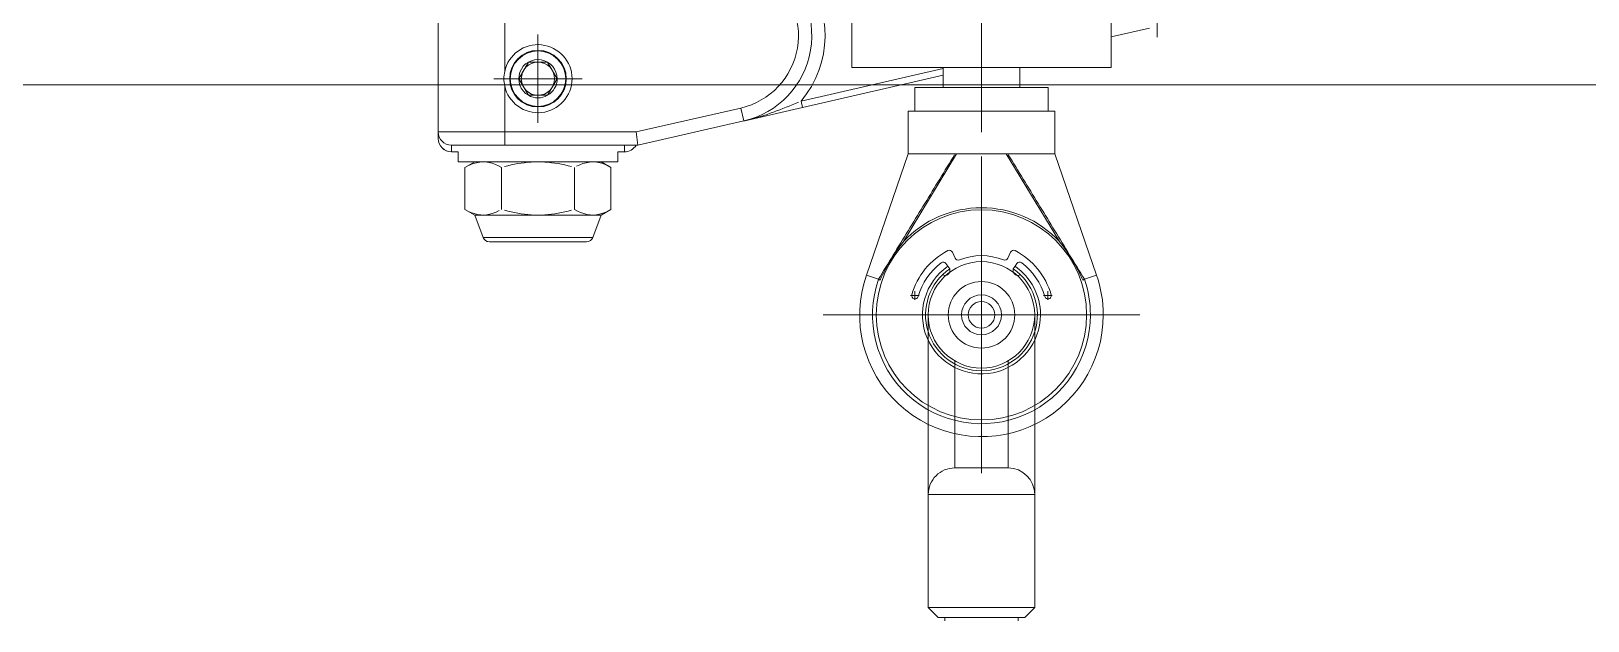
# Model space of a CAD drawing. Header units: metres. Extents: x -0.64 to 0.89, y -0.01 to 0.61.
# Drawn here: x 0.274599 to 0.279276, y 0.569433 to 0.571206 of the extents above; entities that cross this region are included whole.
import ezdxf
from ezdxf.xclip import XClip

# ---------------------------------------------------------------- set-up
doc = ezdxf.new("R2010")
doc.units = ezdxf.units.M
doc.header["$MEASUREMENT"] = 0
doc.header["$XCLIPFRAME"] = 0
doc.linetypes.add('DASHDOT', pattern=[1, 0.5, -0.25, 0, -0.25])
for name, color, linetype in [('011_Stift 1.Grau', 7, 'Continuous'), ('015 Innenwände', 7, 'Continuous'), ('250 Abbildungen _ Grafiken', 7, 'Continuous')]:
    doc.layers.add(name, color=color, linetype=linetype)

# ---------------------------------------------------------------- blocks, each defined once
blk = doc.blocks.new('Zeichnung_4_3', base_point=(-3.231419911170223, 0.5250452324629931))
at = {"layer": '015 Innenwände', "color": 7, "linetype": 'Continuous', "lineweight": 13, "ltscale": 1000}
blk.add_line((0.2662239067846245, 0.5710444258415559), (0.2851419091775196, 0.5710444258415559), dxfattribs=at)
at = {"layer": '250 Abbildungen _ Grafiken', "color": 7, "linetype": 'DASHDOT', "lineweight": 13, "ltscale": 1000}
for p, q in [((0.2774538890967949, 0.5739443411744033), (0.2774538890967949, 0.5709023418413857)), ((0.2779813232550293, 0.5713962696932617), (0.2779813232550293, 0.5711882699750636)), ((0.2761213852555242, 0.5711963585105091), (0.2761213852555242, 0.570930325410533)), ((0.2762544007426298, 0.5710633430234036), (0.2759883676426537, 0.5710633430234036)), ((0.2774538933483247, 0.5708291411270443), (0.2774538933483247, 0.5698775403436664)), ((0.2774538975998545, 0.5705613415164361), (0.2774538975998545, 0.5701453420800395)), ((0.2772671172668909, 0.5704112518856514), (0.2772411170363955, 0.5704112518856514)), ((0.2772541182145256, 0.5704242509380166), (0.2772541182145256, 0.5703982507075213)), ((0.2776666696602539, 0.5704112518856514), (0.2776406694297585, 0.5704112518856514)), ((0.2776536706078886, 0.5704242509380166), (0.2776536706078886, 0.5703982507075213)), ((0.2779296926771312, 0.5703533417982378), (0.2769780940195182, 0.5703533417982378)), ((0.2776618973180527, 0.5703533417982378), (0.2772458978816562, 0.5703533417982378))]:
    blk.add_line(p, q, dxfattribs=at)
at = {"layer": '250 Abbildungen _ Grafiken', "color": 7, "linetype": 'Continuous', "lineweight": 13, "ltscale": 1000}
for p, q in [((0.2758213845582065, 0.5709033430766537), (0.2758213845582065, 0.5727033430090304)), ((0.276021385023085, 0.5710850109450322), (0.276021385023085, 0.5727033430090304)), ((0.2770638941424236, 0.5710973403814538), (0.2770638941424236, 0.5718420489701465)), ((0.2778438925542258, 0.5710973403814538), (0.2778438925542258, 0.5718420383413219)), ((0.2779588943095664, 0.5712154797657871), (0.2778438925542258, 0.5711891415386726)), ((0.2760925173681784, 0.5711133431396231), (0.2760636494808325, 0.5710633430234036)), ((0.2760925173681784, 0.5711133431396231), (0.2761502510171052, 0.5711133431396231)), ((0.2761791189044511, 0.5710633430234036), (0.2761502510171052, 0.5711133431396231)), ((0.2774538933483247, 0.5710973403814538), (0.2770638941424236, 0.5710973403814538)), ((0.277338893718749, 0.5710973403814538), (0.277338893718749, 0.5710373406671432)), ((0.2778438925542258, 0.5710973403814538), (0.2774538933483247, 0.5710973403814538)), ((0.2775688929779003, 0.5710973403814538), (0.2775688929779003, 0.5710373406671432)), ((0.2760636494808325, 0.5710633430234036), (0.2760925173681784, 0.5710133429071839)), ((0.2761791189044511, 0.5710633430234036), (0.2761502510171052, 0.5710133429071839)), ((0.277338893718749, 0.5710939986790305), (0.2769116766209737, 0.5709961518464353)), ((0.277338893718749, 0.571073480796213), (0.2769161407272643, 0.5709766564565347)), ((0.276021385023085, 0.5709033430766537), (0.276021385023085, 0.571041675101775)), ((0.2761502510171052, 0.5710133429071839), (0.2760925173681784, 0.5710133429071839)), ((0.2772538928834462, 0.5710373406671432), (0.2776538938132032, 0.5710373406671432)), ((0.2772538928834462, 0.5710373406671432), (0.2772538928834462, 0.5709653410099705)), ((0.2776538938132032, 0.5710373406671432), (0.2776538938132032, 0.5709653410099705)), ((0.276730716632307, 0.5709752258167569), (0.2764168623251341, 0.5709033430766537)), ((0.2767396469706531, 0.5709362350369558), (0.276730716632307, 0.5709752258167569)), ((0.2767430333141393, 0.5709370109411445), (0.2769161407272643, 0.5709766564565347)), ((0.2769116766209737, 0.5709961518464353), (0.2769161407272643, 0.5709766564565347)), ((0.2772338936872643, 0.5709653410099705), (0.2776738930093851, 0.5709653410099705)), ((0.2772338936872643, 0.5709653410099705), (0.2772338936872643, 0.5708373402022647)), ((0.2776738930093851, 0.5709653410099705), (0.2776738930093851, 0.5708373402022647)), ((0.2767396469706531, 0.5709362350369558), (0.276421383827077, 0.570863342558525)), ((0.2767396469885917, 0.5709362345834176), (0.2767410287816729, 0.5709365526404855)), ((0.2767430399518953, 0.5709370118198646), (0.2767409138981831, 0.5709365249833491)), ((0.2758213843213406, 0.5708886781374746), (0.2758213845582065, 0.5709032899325313)), ((0.2758213843213406, 0.5708833435013684), (0.2758213843213406, 0.5708886781374746)), ((0.276021385023085, 0.5709033430766537), (0.2758213845582065, 0.5709033430766537)), ((0.276021385023085, 0.570863342558525), (0.2758613850763352, 0.570863342558525)), ((0.2758613850763352, 0.5708488065781369), (0.2758613850763352, 0.570863342558525)), ((0.2764168623251341, 0.5709033430766537), (0.276021385023085, 0.5709033430766537)), ((0.276021385023085, 0.5709033430766537), (0.276021385023085, 0.570863342558525)), ((0.276421383827077, 0.570863342558525), (0.276021385023085, 0.570863342558525)), ((0.2763813842451293, 0.5708438214535339), (0.2763813833089483, 0.570863342558525)), ((0.276421383827077, 0.570863342558525), (0.2764168623251341, 0.5709033430766537)), ((0.2758613843412241, 0.5708433427723276), (0.2758613843412241, 0.5708488064750702)), ((0.2758613850763352, 0.5708433433623431), (0.2758813842725171, 0.5708433433623431)), ((0.2758813842725171, 0.5708133424423054), (0.2758813842725171, 0.5708433433623431)), ((0.2763613841127665, 0.5708133424423054), (0.2763613841127665, 0.5708433433623431)), ((0.2763613841127665, 0.5708433433623431), (0.2763813833089483, 0.5708433433623431)), ((0.2763813842451293, 0.5708433427723278), (0.2763813842451293, 0.5708438214535339)), ((0.2771079612488065, 0.5704728671812862), (0.2772338936872643, 0.5708373402022647)), ((0.2772338936872643, 0.5708373402022647), (0.2776738930093851, 0.5708373402022647)), ((0.2777998254478429, 0.5704728671812862), (0.2776738930093851, 0.5708373402022647)), ((0.2761213852555242, 0.5708133424423054), (0.2758813842725171, 0.5708133424423054)), ((0.2759313843887367, 0.5708133424423054), (0.2759019914374604, 0.5707963724611064)), ((0.2759019914374604, 0.5707963724611064), (0.2759019914374604, 0.5706703124767546)), ((0.2759313843887367, 0.5708133424423054), (0.2759568404234176, 0.5708133424423054)), ((0.2759568404234176, 0.5708133424423054), (0.2761213852555242, 0.5708133424423054)), ((0.2760116872836099, 0.5707963724611064), (0.2760116872836099, 0.5706703124767546)), ((0.2761213852555242, 0.5708133424423054), (0.2762859300876309, 0.5708133424423054)), ((0.2763613841127665, 0.5708133424423054), (0.2761213852555242, 0.5708133424423054)), ((0.2762310811016737, 0.5707963724611064), (0.2762310811016737, 0.5706703124767546)), ((0.2762859300876309, 0.5708133424423054), (0.2763113839965469, 0.5708133424423054)), ((0.2763113839965469, 0.5708133424423054), (0.2763407769478231, 0.5707963724611064)), ((0.2763407769478231, 0.5707963724611064), (0.2763407769478231, 0.5706703124767546)), ((0.2759019913997922, 0.5706703129903683), (0.2759037228074432, 0.5706693251341907)), ((0.2759313843887367, 0.5706533424955555), (0.2759019914374604, 0.5706703124767546)), ((0.2759313843887367, 0.5706533424955555), (0.2759568404234176, 0.5706533424955555)), ((0.2759565173071528, 0.5705863213797794), (0.2759313843887367, 0.5706533424955555)), ((0.2759568404234176, 0.5706533424955555), (0.276030294103782, 0.5706533424955555)), ((0.276030294103782, 0.5706533424955555), (0.2761213852555242, 0.5706533424955555)), ((0.2761213852555242, 0.5706533424955555), (0.2762859300876309, 0.5706533424955555)), ((0.2762859300876309, 0.5706533424955555), (0.2763113839965469, 0.5706533424955555)), ((0.2762862510781308, 0.5705863213797794), (0.2763113839965469, 0.5706533424955555)), ((0.2763113839965469, 0.5706533424955555), (0.2763407769478231, 0.5706703124767546)), ((0.27633963827987, 0.5706696605656137), (0.2763407775411402, 0.5706703129903685)), ((0.2759565173071528, 0.5705863213797794), (0.2760423429392369, 0.5705863213797794)), ((0.2760423429392369, 0.5705863213797794), (0.2762862510781308, 0.5705863213797794)), ((0.2759752452959243, 0.5705733435850632), (0.2760513221701757, 0.5705733435850632)), ((0.2760513221701757, 0.5705733435850632), (0.2762675252151242, 0.5705733435850632)), ((0.2773663543497309, 0.5705417568444098), (0.2773747915106202, 0.5705235964348666)), ((0.2775414344726834, 0.5705417568444098), (0.2775329951860293, 0.5705235964348666)), ((0.2773472224656284, 0.5705078253850714), (0.2773531129601671, 0.5704992946905265)), ((0.2773531131210336, 0.5704992943786319), (0.2773584357014651, 0.5704915865474801)), ((0.2775546740757608, 0.570499294378632), (0.2775493518499079, 0.5704915865474802)), ((0.277560564231021, 0.5705078253850714), (0.2775546737364823, 0.5704992946905265)), ((0.2771079612488065, 0.5704728671812862), (0.2771445392854457, 0.570460229508954)), ((0.2771445651912541, 0.5704602201196578), (0.2771445400052142, 0.570460228821924)), ((0.2771445400052142, 0.570460228821924), (0.2771493711529014, 0.570457974262356)), ((0.2777584160438935, 0.5704579742623562), (0.2777632472741418, 0.5704602288219243)), ((0.2777632220032014, 0.5704602183907654), (0.2777584160438935, 0.5704579742623562)), ((0.2777632474112037, 0.570460229508954), (0.2777998254478429, 0.5704728671812862)), ((0.2772938976531047, 0.5702733407619804), (0.2772938976531047, 0.5703533417982378)), ((0.2776138975466043, 0.5702733407619804), (0.2776138975466043, 0.5703533417982378)), ((0.2772938976531047, 0.569813340117913), (0.2772938976531047, 0.5702733407619804)), ((0.2776138975466043, 0.569813340117913), (0.2776138975466043, 0.5702733407619804)), ((0.2773738965635971, 0.5698933411541703), (0.2773738965635971, 0.5702146356384942)), ((0.2775338965103469, 0.5698933411541703), (0.2775338965103469, 0.5702146356384942)), ((0.2775338965103469, 0.5698933411541703), (0.2773738965635971, 0.5698933411541703)), ((0.2776138975466043, 0.569813340117913), (0.2772938976531047, 0.569813340117913)), ((0.2772938976531047, 0.5694733410282314), (0.2772938976531047, 0.569813340117913)), ((0.2776138975466043, 0.5694733410282314), (0.2776138975466043, 0.569813340117913)), ((0.2776138975466043, 0.5694733410282314), (0.2772938976531047, 0.5694733410282314)), ((0.2773238964473775, 0.5694433401081938), (0.2772938976531047, 0.5694733410282314)), ((0.2775838966265666, 0.5694433401081938), (0.2776138975466043, 0.5694733410282314)), ((0.2775838966265666, 0.5694433401081938), (0.2773238964473775, 0.5694433401081938)), ((0.2773438969122162, 0.569433341184992), (0.2773438969122162, 0.5694433410126736)), ((0.277563897021575, 0.5694333411849921), (0.277563897021575, 0.5694433410126737))]:
    blk.add_line(p, q, dxfattribs=at)
at = {"layer": '250 Abbildungen _ Grafiken', "color": 7, "linetype": 'Continuous', "lineweight": 13, "ltscale": 1000, "flags": 128}
for points in [[(0.2767410286911622, 0.5709365526734571), (0.2767509275993056, 0.5709389188390642), (0.2767607832701668, 0.5709414289488544), (0.2767706040816456, 0.5709440833938867), (0.2767804036661077, 0.5709468834562408), (0.2767901955640188, 0.5709498299196673), (0.2767999844070546, 0.5709529204987741), (0.2768097592391738, 0.5709561469589925), (0.2768192254634267, 0.5709593998742357), (0.2768286848750967, 0.5709627703725358), (0.27683814517848, 0.5709662540273563), (0.2768476149742236, 0.5709698461688648), (0.2768571024900863, 0.5709735414039463), (0.2768666143117042, 0.5709773331362156), (0.2768761541133471, 0.5709812130860304), (0.2768854220726893, 0.5709850460413753), (0.2768947128379633, 0.5709889407840502), (0.276904132798498, 0.570992931953848)], [(0.2771445400051844, 0.5704602288218507), (0.277150055581147, 0.5704692997001278), (0.2771554703045491, 0.5704782004617803), (0.2771610070115975, 0.5704872975046441), (0.2771665868785931, 0.570496461562788), (0.2771721676807748, 0.5705056235633624), (0.2771777488235099, 0.5705147828330938), (0.2771833298220954, 0.5705239388591613), (0.2771889102945795, 0.5705330912781627), (0.2771944899545788, 0.5705422398650775), (0.2772000686040972, 0.5705513845222328), (0.2772056461263488, 0.5705605252682674), (0.2772112224785714, 0.5705696622270964), (0.2772167976848512, 0.5705787956168762), (0.2772223718289388, 0.5705879257389685), (0.2772279450470707, 0.570597052966906), (0.2772335175207865, 0.5706061777353558), (0.2772390894697496, 0.570615300529085), (0.2772446611445671, 0.5706244218719247), (0.2772502328196067, 0.5706335423157354), (0.2772558047858178, 0.5706426624293706), (0.2772613773435517, 0.5706517827876424), (0.2772669507953776, 0.5706609039602857), (0.2772725254389057, 0.5706700265009228), (0.2772781015596042, 0.5706791509360284), (0.2772836794236189, 0.5706882777538936), (0.277289259270594, 0.5706974073935913), (0.2772948413064875, 0.5707065402339403), (0.2773004256963971, 0.5707156765824702), (0.2773060125573714, 0.570724816664386), (0.2773116019512374, 0.5707339606115325), (0.2773171938774128, 0.5707431084513593), (0.2773227882657299, 0.5707522600958855), (0.2773283849692532, 0.5707614153306638), (0.2773339837570976, 0.5707705738037456), (0.2773395843072506, 0.5707797350146457), (0.2773451861993896, 0.5707888983033067), (0.2773507889077007, 0.5707980628390634), (0.2773563919430608, 0.5708072276725014), (0.2773619952066775, 0.5708163924060642), (0.2773675982446155, 0.5708255573598513), (0.2773732010070922, 0.5708347225794987)], [(0.2773792770914976, 0.5708373390186785), (0.2772195142860698, 0.5705741410994747)], [(0.2776882729933097, 0.5705741410994289), (0.2775285101878442, 0.5708373390186698)], [(0.277763247274172, 0.5704602288218509), (0.2777577314521098, 0.5704693001049128), (0.2777523165294706, 0.5704782011936524), (0.2777467798131359, 0.5704872982514465), (0.2777411999533443, 0.5704964622974558), (0.2777356191588312, 0.5705056242851704), (0.2777300380243743, 0.5705147835410755), (0.2777244570347865, 0.570523939552167), (0.277718876572099, 0.5705330919549119), (0.2777132969227427, 0.5705422405242098), (0.2777077182847325, 0.5705513851623529), (0.277702140774851, 0.5705605258879871), (0.2776965644358307, 0.5705696628250722), (0.2776909892435362, 0.5705787961918429), (0.2776854151141497, 0.5705879262897697), (0.2776798419113531, 0.570597053492519), (0.277674269453509, 0.5706061782349141), (0.2776686975208476, 0.5706153010018957), (0.277663125862647, 0.5706244223174831), (0.2776575542044175, 0.5706335427337343), (0.277651982255084, 0.5706426628197065), (0.27764640971417, 0.5706517831504176), (0.2776408362789806, 0.5706609042958063), (0.2776352616517848, 0.5706700268096926), (0.277629685546998, 0.5706791512187389), (0.2776241076983688, 0.5706882780114106), (0.2776185278661583, 0.5706974076269367), (0.2776129458443228, 0.5707065404442703), (0.2776073614677017, 0.5707156767710493), (0.2776017746191952, 0.5707248168325576), (0.2775961852369502, 0.570733960760685), (0.2775905933215439, 0.5707431085828887), (0.2775849989431647, 0.570752260211153), (0.2775794022487967, 0.5707614154309507), (0.2775738034694046, 0.5707705738902036), (0.2775682029271125, 0.5707797350882433), (0.2775626010423906, 0.5707888983647713), (0.2775569983412369, 0.5707980628888204), (0.27755139531296, 0.5708072277106536), (0.2775457920564368, 0.5708163924326058), (0.2775401890256086, 0.5708255573747792), (0.2775345862702352, 0.5708347225828175)], [(0.2759568395508087, 0.5708133427856658), (0.2759467690021378, 0.5708127281967504), (0.2759366422496972, 0.5708108910977663), (0.2759269801932591, 0.5708080519947902), (0.2759175834875816, 0.5708043463571082), (0.2759084591572809, 0.5707999369477536)], [(0.2760116878263932, 0.5707963727318057), (0.2760028801356618, 0.5708011392712129), (0.2759937834711765, 0.5708053401009604), (0.2759840352117324, 0.5708089365067224), (0.2759742150714426, 0.5708115231261093), (0.2759641094560354, 0.5708130220746237)], [(0.276121384377539, 0.5708133428473264), (0.2761113283635694, 0.5708131893134769), (0.2761012559865441, 0.570812728997977), (0.2760911523021012, 0.5708119628758841), (0.2760810041851465, 0.5708108928220724), (0.2760708006285295, 0.5708095218260281), (0.2760609145418442, 0.5708079211965504), (0.2760509637876192, 0.5708060507105508), (0.2760409461717348, 0.5708039171894882), (0.2760308621974707, 0.570801529095757), (0.2760211057376858, 0.5707990020327295)], [(0.276121384377539, 0.5708133428473264), (0.2761314403915089, 0.5708131893134769), (0.2761415127685343, 0.570812728997977), (0.2761516164529763, 0.5708119628758841), (0.2761617645699306, 0.5708108928220724), (0.276171968126548, 0.5708095218260282), (0.2761818542132328, 0.5708079211965507), (0.2761918049674592, 0.5708060507105509), (0.2762018225833431, 0.5708039171894883), (0.2762119065576072, 0.5708015290957571), (0.2762216630173917, 0.5707990020327297)], [(0.2762859292042465, 0.5708133427856659), (0.276275858655576, 0.5708127281967507), (0.276265731903135, 0.5708108910977664), (0.2762560698466969, 0.5708080519947903), (0.2762466731410194, 0.5708043463571084), (0.2762375488107187, 0.5707999369477537)], [(0.276340777479831, 0.570796372731806), (0.2763319697891, 0.5708011392712131), (0.2763228731246143, 0.5708053401009606), (0.2763131248651707, 0.5708089365067225), (0.2763033047248808, 0.5708115231261094), (0.2762931991094741, 0.5708130220746238)], [(0.2759019912752465, 0.570670312962847), (0.2759107989659784, 0.5706655464234399), (0.275919895630464, 0.5706613455936923), (0.2759296438899077, 0.5706577491879304), (0.2759394640301975, 0.5706551625685434), (0.2759495696456042, 0.5706536636200291)], [(0.2759568395508314, 0.5706533429089871), (0.2759669100995019, 0.5706539574979023), (0.275977036851943, 0.5706557945968865), (0.275986698908381, 0.5706586336998626), (0.2759960956140581, 0.5706623393375446), (0.2760052199443588, 0.5706667487468993)], [(0.276121384377539, 0.5706533428473265), (0.276111328363569, 0.5706534963811759), (0.2761012559865441, 0.570653956696676), (0.2760911523021012, 0.5706547228187688), (0.2760810041851469, 0.5706557928725805), (0.27607080062853, 0.5706571638686248), (0.2760609145418447, 0.5706587644981023), (0.2760509637876192, 0.570660634984102), (0.2760409461717348, 0.5706627685051646), (0.2760308621974712, 0.5706651565988958), (0.2760211057376858, 0.5706676836619232)], [(0.276121384377539, 0.5706533428473265), (0.2761314403915089, 0.5706534963811759), (0.2761415127685338, 0.570653956696676), (0.2761516164529763, 0.5706547228187688), (0.276161764569931, 0.5706557928725806), (0.2761719681265489, 0.5706571638686249), (0.2761818542132333, 0.5706587644981025), (0.2761918049674592, 0.5706606349841021), (0.2762018225833431, 0.5706627685051646), (0.2762119065576072, 0.570665156598896), (0.2762216630173917, 0.5706676836619234)], [(0.2762310809286852, 0.5706703129628472), (0.2762398886194162, 0.5706655464234399), (0.2762489852839018, 0.5706613455936925), (0.2762587335433455, 0.5706577491879307), (0.2762685536836353, 0.5706551625685437), (0.2762786592990421, 0.5706536636200292)], [(0.2762859292042696, 0.5706533429089872), (0.2762959997529402, 0.5706539574979024), (0.2763061265053808, 0.5706557945968866), (0.2763157885618188, 0.5706586336998627), (0.2763251852674959, 0.5706623393375447), (0.2763343095977975, 0.5706667487468994)]]:
    blk.add_lwpolyline(points, dxfattribs=at)
at = {"layer": '250 Abbildungen _ Grafiken', "color": 7, "linetype": 'Continuous', "lineweight": 13, "ltscale": 1000}
for centre, radius in [((0.276121384378428, 0.5710633428473249), 8.500000000001506e-05), ((0.276121384378428, 0.5710633428473249), 8.33333333333286e-05), ((0.276121384378428, 0.5710633428473249), 4.999999999999005e-05), ((0.2774538936396782, 0.5703533411285754), 0.0003160000000000096), ((0.2774538969358225, 0.5703533411688586), 0.0001000000000000156), ((0.2774538969358225, 0.5703533411688586), 6.000000000000228e-05), ((0.2774538969358225, 0.5703533411688586), 4.000000000001336e-05)]:
    blk.add_circle(centre, radius, dxfattribs=at)
for centre, radius, start, end in [((0.2766808873768123, 0.5711927931293107), 0.0002232012758528871, 282.900000000516, 57.86374130655629), ((0.2766808873768163, 0.5711927931293145), 0.0002632012758517073, 282.8999999999622, 57.86374130892906), ((0.2766808873768163, 0.5711927931293144), 0.0003032012758516557, 319.5677740652347, 39.18608908274805), ((0.2761213843784254, 0.5710633428472913), 0.0001023205080916355, 192.2256527781667, 167.7743471872595), ((0.276121384378428, 0.5710633428473244), 5.773502691861918e-05, 0, 239.9999999997596), ((0.2761217108317866, 0.5710634293585147), 0.0001026229032382258, 167.8601500773408, 180.0482998129785), ((0.2761216406752527, 0.5710632489041303), 0.0001025527033187828, 179.9475149680823, 192.1440335091199), ((0.276121384378428, 0.5710633428473244), 5.773502691861918e-05, 239.9999999997596, 0), ((0.2758613843786519, 0.5709033428473265), 4.000000000019099e-05, 180, 270), ((0.2758613843052289, 0.5708833427768754), 3.999992211516244e-05, 179.9998614244385, 270.0001049037523), ((0.2763813846244334, 0.5708833427474513), 3.999987832113753e-05, 269.9996479961032, 330.0000647682925), ((0.2758613844549846, 0.5708833431487391), 4.000029838330859e-05, 222.8862863864995, 269.9998903951375), ((0.2774538936396782, 0.5703533411285754), 0.000321999999999845, 43.29133624720978, 136.7086637478787), ((0.275975244387094, 0.5705933428475755), 2.000000025462008e-05, 200.5560457649471, 270), ((0.2762675243702102, 0.5705933428475757), 2.000000025470096e-05, 270, 339.4439542348861), ((0.2759752443895893, 0.5705933428459441), 1.999999863732694e-05, 222.8984536770816, 270), ((0.2777251454285357, 0.5701895452426128), 0.0006352712675527009, 142.7424268566677, 155.0048187859305), ((0.2774538936396782, 0.5703533411285757), 0.000217999999999821, 117.6756670508946, 163.8343329493189), ((0.2773572847146055, 0.5705375440481948), 1.000000000003249e-05, 24.91999999941331, 117.6756670517791), ((0.2775505025647504, 0.5705375440481949), 1.000000000002668e-05, 62.32433294822091, 155.0800000005867), ((0.2774538936396782, 0.5703533411285753), 0.0002179999999999779, 16.16566705082902, 62.32433294929625), ((0.2771826419002266, 0.5701895452678631), 0.0006352712121120762, 24.99518103284406, 37.25757402582466), ((0.2774538936396782, 0.5703533411285757), 0.0001979999999999062, 127.6740868153116, 163.8343329493138), ((0.2774538936396778, 0.5703533411285748), 0.000177367088607881, 124.6249999997783, 0), ((0.2774538936396778, 0.5703533411285754), 0.000168000000000118, 124.6249999999789, 55.37499999987538), ((0.2774538969361915, 0.5703533411688586), 0.0001600000000000003, 90, 270), ((0.2773389938431112, 0.5705021431337665), 1.000000000005942e-05, 34.62499999961262, 127.674086816893), ((0.2773439379802598, 0.570487121129226), 1.516965652383967e-05, 241.7156390670883, 17.11889100061782), ((0.2773838604984729, 0.5705278099198613), 9.999999999520211e-06, 204.9199999981088, 291.8709131884216), ((0.2774538936396778, 0.5703533411285754), 0.0001779999999999176, 68.12908681516139, 111.8709131846773), ((0.2774538969361915, 0.5703533411688586), 0.0001600000000000003, 270, 90), ((0.2775239267808831, 0.5705278099198621), 1.000000000025137e-05, 248.1290868131518, 335.0799999994329), ((0.2775638492990975, 0.5704871211292271), 1.516965652453982e-05, 162.8811090045254, 298.2843609291294), ((0.2774538936396778, 0.5703533411285749), 0.0001773670886080937, 0, 55.37500000007225), ((0.2775687934362447, 0.5705021431337668), 9.999999999716848e-06, 52.32591318239168, 145.3749999994999), ((0.2774538936396782, 0.570353341128575), 0.0001980000000001319, 16.1656670509059, 52.32591318494587), ((0.2774538936396778, 0.5703533411285753), 0.0003659999999998504, 160.9389721320422, 0), ((0.2774538936396791, 0.5703533411285756), 0.0003272723754610203, 160.9392183936868, 0), ((0.2774538936396791, 0.5703533411285754), 0.0003272723754605527, 0, 19.06078160646192), ((0.2774538936396778, 0.5703533411285759), 0.0003660000000002127, 0, 19.06102559658973), ((0.2772541178159758, 0.5704112515789613), 1.00000000000342e-05, 163.8343341153112, 343.8343317567369), ((0.2776536694634779, 0.5704112515786264), 9.999999999959484e-06, 196.1656662172958, 16.16566788430649), ((0.2775338969510655, 0.570353341168938), 7.999999999924512e-05, 359.6267810913279, 0), ((0.2775338969510641, 0.5703533411688553), 8.000000000038198e-05, 0, 0.2983792442038598), ((0.2773738969462967, 0.5698133410162703), 8.000000000035138e-05, 90, 180.0000086511787), ((0.2775338969510646, 0.5698133410162709), 7.999999999981421e-05, 1.001780580244761e-05, 90)]:
    blk.add_arc(centre, radius, start, end, dxfattribs=at)

msp = doc.modelspace()

# ---------------------------------------------------------------- block references
at = {"layer": '011_Stift 1.Grau', "color": 7, "linetype": 'Continuous', "lineweight": 13, "ltscale": 1000}
ref = msp.add_blockref('Zeichnung_4_3', (-3.231419911170223, 0.5250452324629931), dxfattribs=at)
XClip(ref).set_block_clipping_path([(0.2415876712117318, 0.4461899202493598), (0.3832839469654528, 0.5888474517896617)])

doc.saveas('drawing.dxf')
